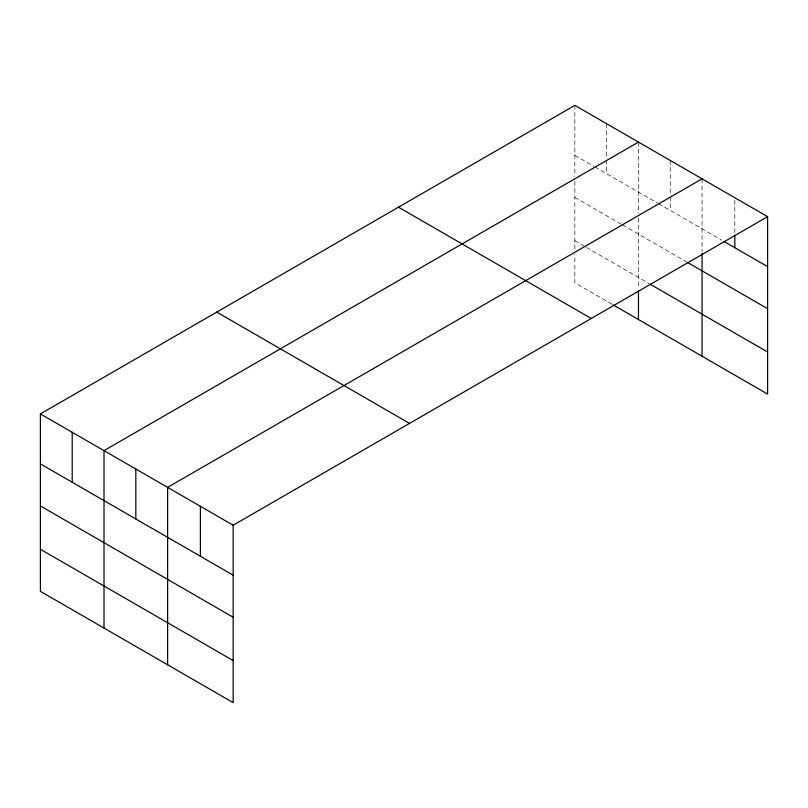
<?xml version="1.0" encoding="UTF-8"?>
<svg xmlns="http://www.w3.org/2000/svg" width="808" height="808" viewBox="0 0 808 808"><rect width="100%" height="100%" fill="white"/><g stroke="black" fill="none" stroke-linecap="round" stroke-linejoin="round"><path stroke-width="0.61" stroke-dasharray="4.04 3.03" d="M574.841 155.338L593.92 166.347M594.981 166.963L657.53 203.081M658.591 203.687L721.726 240.138M574.841 197.394L621.483 224.321M622.544 224.937L686.154 261.661M574.841 240.723L585.436 246.844M586.497 247.46L649.046 283.568M611.949 304.202L574.841 282.78L574.841 254.328M734.825 200.243L734.825 232.714M702.061 178.821L702.061 252.288M670.256 160.459L670.256 195.435M670.256 196.687L670.256 210.423M638.451 142.097L638.451 213.09M638.451 218.039L638.451 288.587M606.646 123.735L606.646 158.711M606.646 159.954L606.646 173.7M574.841 105.373L574.841 176.366M574.841 181.315L574.841 249.379"/><path stroke-width="1.21" d="M767.6 216.665L574.841 105.373L40.4 413.928L40.4 591.335L233.159 702.627L233.159 525.22L767.6 216.665L767.6 394.072L613.009 304.818M638.451 142.097L104.01 450.652L104.01 628.058M702.061 178.821L167.62 487.375L167.62 664.792M723.907 241.4L767.6 266.62M687.214 262.277L767.6 308.686M650.107 284.184L767.6 352.015M398.475 207.191L591.234 318.483M216.766 312.1L409.525 423.392M40.4 413.928L233.159 525.22M40.4 463.893L233.159 575.175M40.4 505.949L233.159 617.241M40.4 549.278L233.159 660.57M734.825 235.219L734.825 247.703M702.061 253.52L702.061 356.237M638.451 291.062L638.451 319.503M200.394 506.303L200.394 556.258M135.815 469.014L135.815 518.978M72.205 432.29L72.205 482.255"/></g></svg>
